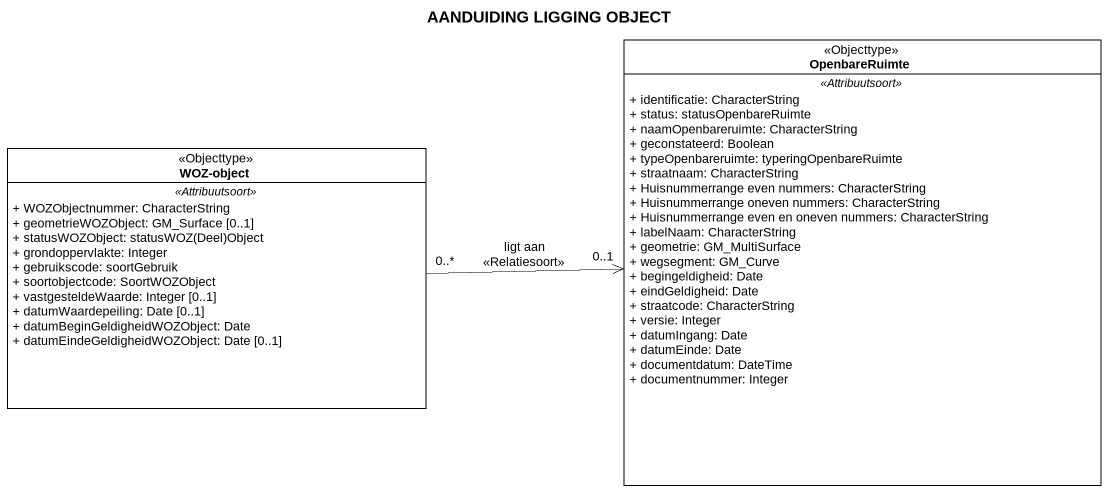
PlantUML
@startuml
title AANDUIDING LIGGING OBJECT
hide circle
hide empty members
skinparam classAttributeIconSize 0
class OpenbareRuimte <<Objecttype>> {
  .. <<Attribuutsoort>> ..
  + identificatie: CharacterString
  + status: statusOpenbareRuimte
  + naamOpenbareruimte: CharacterString
  + geconstateerd: Boolean
  + typeOpenbareruimte: typeringOpenbareRuimte
  + straatnaam: CharacterString
  + Huisnummerrange even nummers: CharacterString
  + Huisnummerrange oneven nummers: CharacterString
  + Huisnummerrange even en oneven nummers: CharacterString
  + labelNaam: CharacterString
  + geometrie: GM_MultiSurface
  + wegsegment: GM_Curve
  + begingeldigheid: Date
  + eindGeldigheid: Date
  + straatcode: CharacterString
  + versie: Integer
  + datumIngang: Date
  + datumEinde: Date
  + documentdatum: DateTime
  + documentnummer: Integer
}
class "WOZ-object" as WOZ_object <<Objecttype>> {
  .. <<Attribuutsoort>> ..
  + WOZObjectnummer: CharacterString
  + geometrieWOZObject: GM_Surface [0..1]
  {field} + statusWOZObject: statusWOZ(Deel)Object
  + grondoppervlakte: Integer
  + gebruikscode: soortGebruik
  + soortobjectcode: SoortWOZObject
  + vastgesteldeWaarde: Integer [0..1]
  + datumWaardepeiling: Date [0..1]
  + datumBeginGeldigheidWOZObject: Date
  + datumEindeGeldigheidWOZObject: Date [0..1]
}
WOZ_object "0..*" -right-> "0..1" OpenbareRuimte : ligt aan\n<<Relatiesoort>>
@enduml
